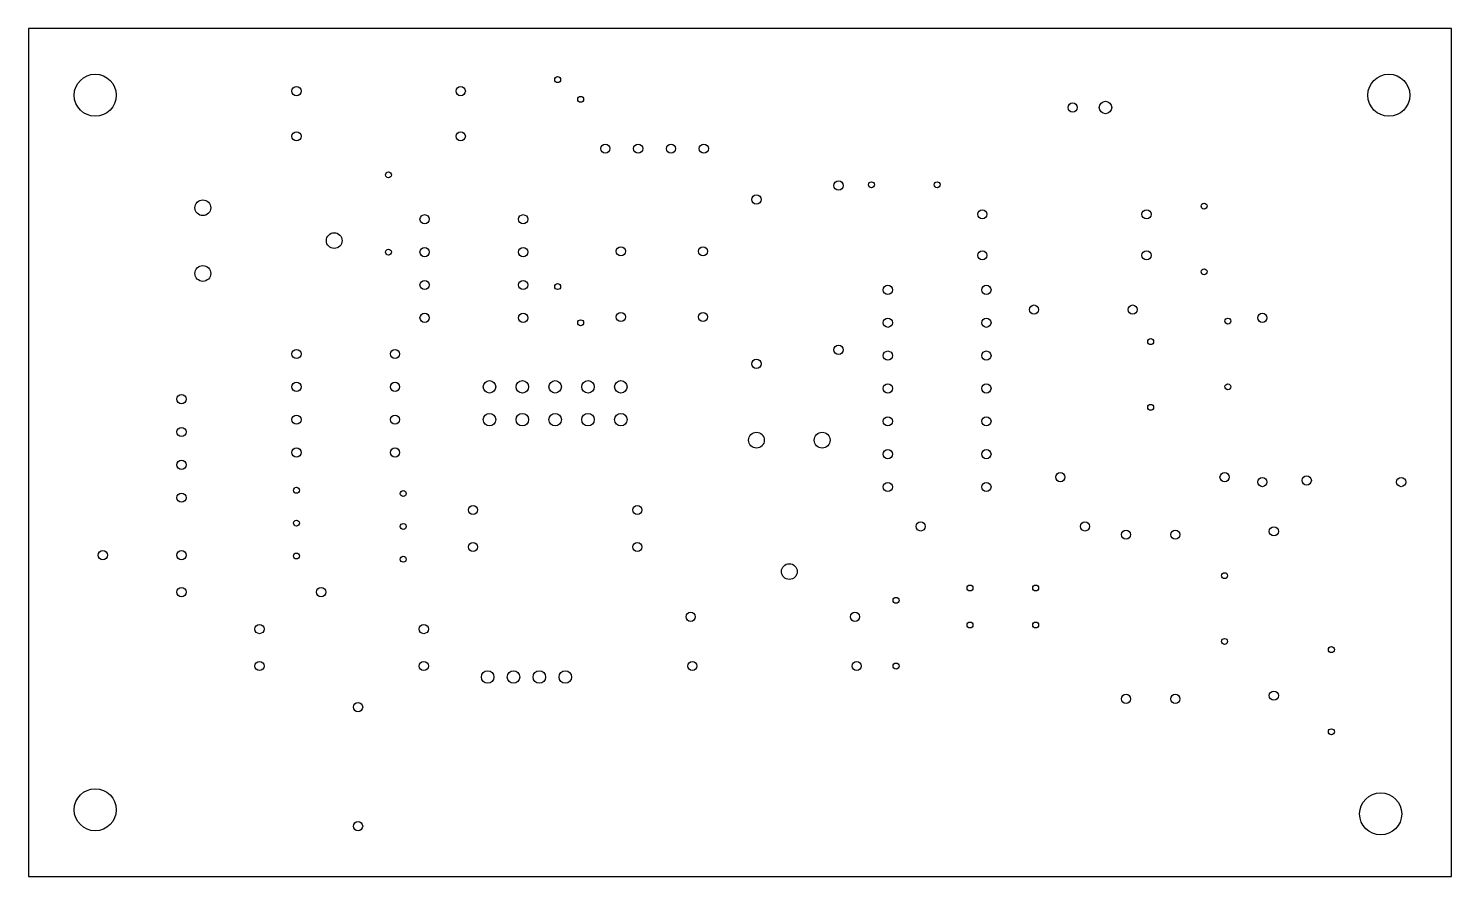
# Model space of a CAD drawing. Extents: x 2 to 112, y 2 to 68.
import ezdxf

# ---------------------------------------------------------------- set-up
doc = ezdxf.new("R2010")
doc.units = 0
doc.header["$LTSCALE"] = 0.000394
doc.layers.add('PLAN_1', color=7, linetype='CONTINUOUS')

msp = doc.modelspace()

# ---------------------------------------------------------------- linework, layer by layer
at = {"layer": 'PLAN_1', "color": 5}
for p, q in [((112.159996, 67.709991, 1.6), (2.14, 67.709991, 1.6)), ((2.14, 67.709991, 1.6), (2.14, 2.14, 1.6)), ((112.159996, 2.14, 1.6), (112.159996, 67.709991, 1.6)), ((2.14, 2.14, 1.6), (112.159996, 2.14, 1.6))]:
    msp.add_line(p, q, dxfattribs=at)
at = {"layer": 'PLAN_1', "color": 7}
for centre, radius in [((7.3025, 62.547497, 1.6), 1.626), ((43.053001, 63.754002, 1.6), 0.229), ((107.315002, 62.547497, 1.6), 1.626), ((22.860001, 62.864994, 1.6), 0.356), ((35.559998, 62.864994, 1.6), 0.356), ((44.831001, 62.229996, 1.6), 0.229), ((82.867508, 61.594997, 1.6), 0.356), ((85.407501, 61.594997, 1.6), 0.483), ((22.860001, 59.372498, 1.6), 0.356), ((35.559998, 59.372498, 1.6), 0.356), ((46.735992, 58.419994, 1.6), 0.356), ((49.276001, 58.419994, 1.6), 0.356), ((51.816002, 58.419994, 1.6), 0.356), ((54.356003, 58.419994, 1.6), 0.356), ((29.972, 56.387997, 1.6), 0.229), ((64.770004, 55.562496, 1.6), 0.356), ((67.309998, 55.625996, 1.6), 0.229), ((72.389999, 55.625996, 1.6), 0.229), ((15.620998, 53.848, 1.6), 0.61), ((58.419998, 54.482998, 1.6), 0.356), ((93.027504, 53.974991, 1.6), 0.229), ((32.765999, 52.959, 1.6), 0.356), ((40.386002, 52.959, 1.6), 0.356), ((75.882492, 53.34, 1.6), 0.356), ((88.582504, 53.34, 1.6), 0.356), ((25.781, 51.307999, 1.6), 0.61), ((29.972, 50.419003, 1.6), 0.229), ((32.765999, 50.419003, 1.6), 0.356), ((40.386002, 50.419003, 1.6), 0.356), ((47.942497, 50.482498, 1.6), 0.356), ((54.292488, 50.482498, 1.6), 0.356), ((75.882492, 50.165001, 1.6), 0.356), ((88.582504, 50.165001, 1.6), 0.356), ((15.620998, 48.768002, 1.6), 0.61), ((93.027504, 48.895, 1.6), 0.229), ((32.765999, 47.879002, 1.6), 0.356), ((40.386002, 47.879002, 1.6), 0.356), ((43.053001, 47.751999, 1.6), 0.229), ((68.580002, 47.498005, 1.6), 0.356), ((76.200005, 47.498005, 1.6), 0.356), ((79.882996, 45.973999, 1.6), 0.356), ((87.503006, 45.973999, 1.6), 0.356), ((32.765999, 45.338993, 1.6), 0.356), ((40.386002, 45.338993, 1.6), 0.356), ((44.831001, 44.957996, 1.6), 0.229), ((47.942497, 45.4025, 1.6), 0.356), ((54.292488, 45.4025, 1.6), 0.356), ((68.580002, 44.957996, 1.6), 0.356), ((76.200005, 44.957996, 1.6), 0.356), ((94.869003, 45.085003, 1.6), 0.229), ((97.536003, 45.338993, 1.6), 0.356), ((64.770004, 42.862492, 1.6), 0.356), ((88.899994, 43.497501, 1.6), 0.229), ((22.860001, 42.545002, 1.6), 0.356), ((30.48, 42.545002, 1.6), 0.356), ((58.419998, 41.783001, 1.6), 0.356), ((68.580002, 42.417999, 1.6), 0.356), ((76.200005, 42.417999, 1.6), 0.356), ((22.860001, 40.004997, 1.6), 0.356), ((30.48, 40.004997, 1.6), 0.356), ((37.782501, 40.004997, 1.6), 0.483), ((40.322495, 40.004997, 1.6), 0.483), ((42.862503, 40.004997, 1.6), 0.483), ((45.402504, 40.004997, 1.6), 0.483), ((47.942497, 40.004997, 1.6), 0.483), ((68.580002, 39.877998, 1.6), 0.356), ((76.200005, 39.877998, 1.6), 0.356), ((94.869003, 40.004997, 1.6), 0.229), ((13.969999, 39.052498, 1.6), 0.356), ((88.899994, 38.417503, 1.6), 0.229), ((22.860001, 37.465, 1.6), 0.356), ((30.48, 37.465, 1.6), 0.356), ((37.782501, 37.465, 1.6), 0.483), ((40.322495, 37.465, 1.6), 0.483), ((42.862503, 37.465, 1.6), 0.483), ((45.402504, 37.465, 1.6), 0.483), ((47.942497, 37.465, 1.6), 0.483), ((68.580002, 37.338001, 1.6), 0.356), ((76.200005, 37.338001, 1.6), 0.356), ((13.969999, 36.512501, 1.6), 0.356), ((58.419998, 35.877499, 1.6), 0.61), ((63.5, 35.877499, 1.6), 0.61), ((22.860001, 34.924999, 1.6), 0.356), ((30.48, 34.924999, 1.6), 0.356), ((13.969999, 33.9725, 1.6), 0.356), ((68.580002, 34.798, 1.6), 0.356), ((76.200005, 34.798, 1.6), 0.356), ((81.915001, 33.02, 1.6), 0.356), ((94.615005, 33.02, 1.6), 0.356), ((100.965004, 32.766006, 1.6), 0.356), ((22.860001, 32.003998, 1.6), 0.229), ((31.115004, 31.749998, 1.6), 0.229), ((68.580002, 32.257999, 1.6), 0.356), ((76.200005, 32.257999, 1.6), 0.356), ((97.536003, 32.639, 1.6), 0.356), ((108.267502, 32.639, 1.6), 0.356), ((13.969999, 31.432501, 1.6), 0.356), ((36.512497, 30.480001, 1.6), 0.356), ((49.212502, 30.480001, 1.6), 0.356), ((22.860001, 29.464003, 1.6), 0.229), ((31.115004, 29.209999, 1.6), 0.229), ((71.120003, 29.209999, 1.6), 0.356), ((83.82, 29.209999, 1.6), 0.356), ((86.995003, 28.574997, 1.6), 0.356), ((90.804993, 28.574997, 1.6), 0.356), ((98.424995, 28.828999, 1.6), 0.356), ((36.512497, 27.622498, 1.6), 0.356), ((49.212502, 27.622498, 1.6), 0.356), ((7.886699, 26.987501, 1.6), 0.356), ((13.969999, 26.987501, 1.6), 0.356), ((22.860001, 26.924, 1.6), 0.229), ((31.115004, 26.669998, 1.6), 0.229), ((60.959999, 25.717501, 1.6), 0.61), ((94.615005, 25.400002, 1.6), 0.229), ((13.969999, 24.129999, 1.6), 0.356), ((24.764997, 24.129999, 1.6), 0.356), ((74.93, 24.447498, 1.6), 0.229), ((80.009995, 24.447498, 1.6), 0.229), ((69.215004, 23.495003, 1.6), 0.229), ((53.339996, 22.225002, 1.6), 0.356), ((66.040001, 22.225002, 1.6), 0.356), ((20.002499, 21.272499, 1.6), 0.356), ((32.702499, 21.272499, 1.6), 0.356), ((74.93, 21.590002, 1.6), 0.229), ((80.009995, 21.590002, 1.6), 0.229), ((94.615005, 20.32, 1.6), 0.229), ((102.87001, 19.684999, 1.6), 0.229), ((20.002499, 18.415001, 1.6), 0.356), ((32.702499, 18.415001, 1.6), 0.356), ((53.466995, 18.415001, 1.6), 0.356), ((66.166992, 18.415001, 1.6), 0.356), ((37.637718, 17.561558, 1.6), 0.483), ((39.639236, 17.561558, 1.6), 0.483), ((41.638214, 17.561558, 1.6), 0.483), ((43.639732, 17.561558, 1.6), 0.483), ((69.215004, 18.415001, 1.6), 0.229), ((27.622503, 15.24, 1.6), 0.356), ((86.995003, 15.875001, 1.6), 0.356), ((90.804993, 15.875001, 1.6), 0.356), ((98.424995, 16.129, 1.6), 0.356), ((102.87001, 13.335001, 1.6), 0.229), ((7.3025, 7.3025, -2), 1.626), ((106.680008, 6.985001, 1.6), 1.626), ((27.622503, 6.0325, 1.6), 0.356)]:
    msp.add_circle(centre, radius, dxfattribs=at)

doc.saveas('drawing.dxf')
